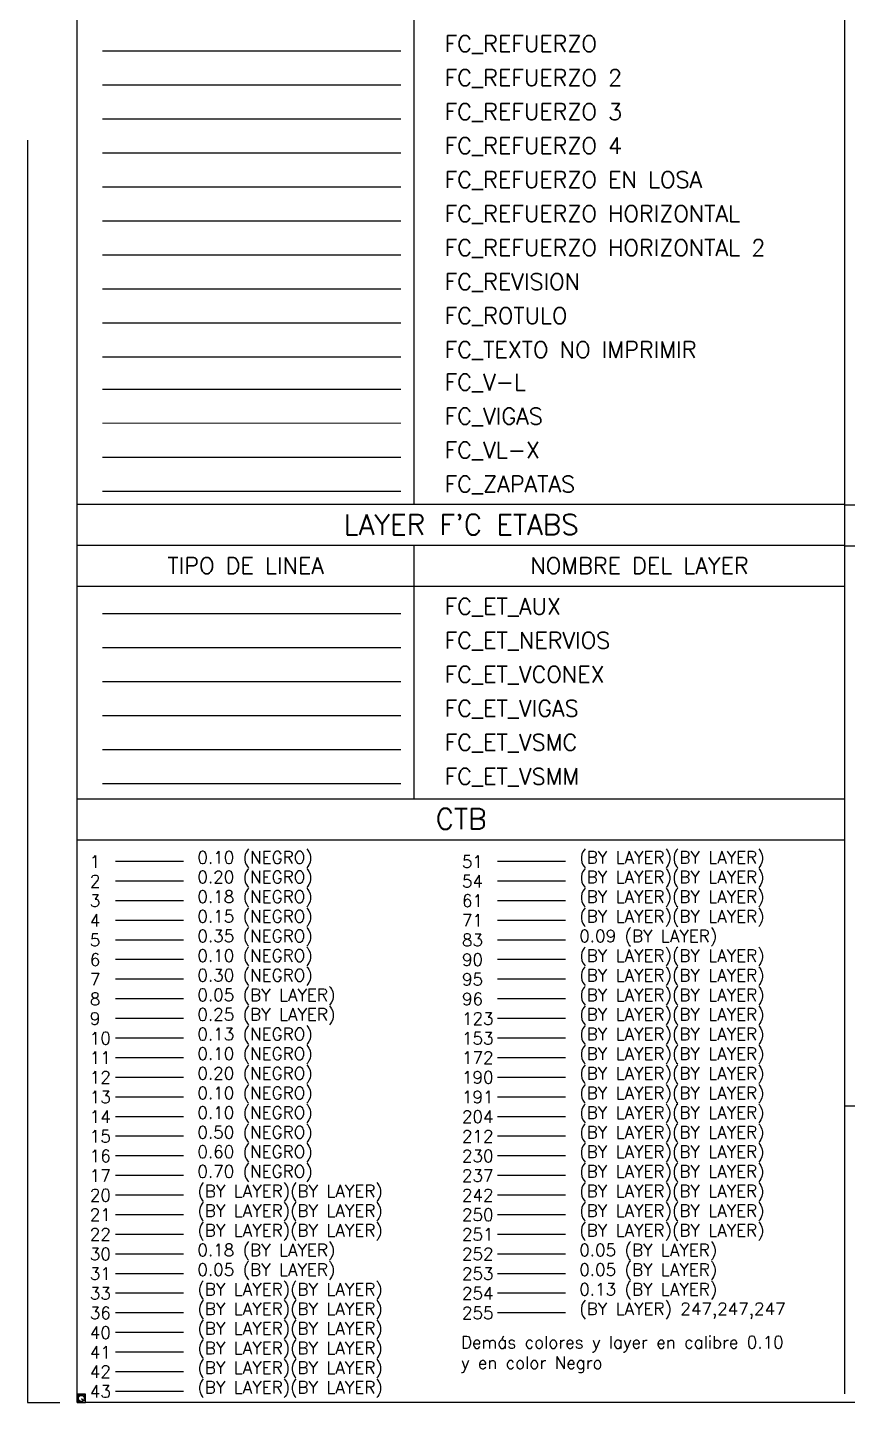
# Model space of a CAD drawing. Header units: millimetres. Extents: x -99999999 to 100000000, y -41 to 20.
# Drawn here: x -35.69 to -25.67, y -32.47 to -15.68 of the extents above; entities that cross this region are included whole.
import ezdxf
from ezdxf import colors
from ezdxf.entities.mleader import LeaderData, LeaderLine
from ezdxf.math import Vec2, Vec3

# ---------------------------------------------------------------- set-up
doc = ezdxf.new("R2010")
doc.units = ezdxf.units.MM
doc.header["$LTSCALE"] = 0.01
doc.header["$PDMODE"] = 3
for name, color, linetype in [('FC_BORDES', 4, 'Continuous'), ('FC_COTAS', 1, 'Continuous'), ('FC_COTAS EJES', 1, 'Continuous'), ('FC_ET_AUX', 5, 'Continuous'), ('FC_ET_NERVIOS', 1, 'Continuous'), ('FC_ET_VCONEX', 1, 'Continuous'), ('FC_ET_VIGAS', 140, 'Continuous'), ('FC_ET_VSMC', 6, 'Continuous'), ('FC_ET_VSMM', 3, 'Continuous'), ('FC_R-140', 2, 'Continuous'), ('FC_R-80', 11, 'Continuous'), ('FC_REFUERZO', 5, 'Continuous'), ('FC_REFUERZO 2', 1, 'Continuous'), ('FC_REFUERZO 3', 3, 'Continuous'), ('FC_REFUERZO HORIZONTAL', 2, 'Continuous'), ('FC_REVISION', 32, 'Continuous'), ('FC_ROTULO', 5, 'Continuous'), ('FC_V-L', 140, 'Continuous'), ('FC_VL-X', 232, 'Continuous'), ('FC_ZAPATAS', 3, 'Continuous')]:
    doc.layers.add(name, color=color, linetype=linetype)
for name, color, linetype, true_color in [('FC_REFUERZO 4', 30, 'Continuous', 0xff7f00), ('FC_REFUERZO EN LOSA', 30, 'Continuous', 0xff7f00), ('FC_REFUERZO HORIZONTAL 2', 30, 'Continuous', 0xff7f00)]:
    doc.layers.add(name, color=color, linetype=linetype, true_color=true_color)
doc.layers.add('FC_TEXTO NO IMPRIMIR', color=252, linetype='Continuous', plot=False)
doc.layers.add('FC_VIGAS', color=2, linetype='Continuous', lineweight=0)
doc.styles.add('FC_TEXT1', font='romans.shx')
doc.dimstyles.new('FC_COTAS', dxfattribs={"dimtxt": 0.0015, "dimasz": 0.001, "dimexe": 0, "dimexo": 0, "dimgap": 0.001, "dimtad": 1, "dimtih": 1, "dimtoh": 1, "dimzin": 0, "dimdsep": 46, "dimtxsty": 'FC_TEXT1', "dimblk": 'DOT', "dimcen": 0.09, "dimclrd": 256, "dimclre": 256, "dimclrt": 256, "dimadec": 0, "dimazin": 0, "dimtfac": 1, "dimtix": 1, "dimtmove": 2, "dimatfit": 3, "dimfxl": 1.002, "dimtolj": 1, "dimtzin": 0, "dimlwd": -1, "dimarcsym": 0})
doc.dimstyles.new('FC_COTAS EJES', dxfattribs={"dimtxt": 0.002, "dimasz": 0.0015, "dimexe": 0, "dimexo": 0, "dimgap": 0.001, "dimtad": 1, "dimtih": 1, "dimtoh": 1, "dimzin": 0, "dimdsep": 46, "dimtxsty": 'FC_TEXT1', "dimblk": 'DOT', "dimcen": 0.09, "dimclrd": 256, "dimclre": 256, "dimclrt": 256, "dimadec": 0, "dimazin": 0, "dimtfac": 1, "dimtix": 1, "dimtmove": 2, "dimatfit": 3, "dimfxl": 1.002, "dimtolj": 1, "dimtzin": 0, "dimlwd": -1, "dimarcsym": 0})
doc.dimstyles.new('FC_COTAS$7', dxfattribs={"dimtxt": 0.002, "dimasz": 0.002, "dimexe": 0, "dimexo": 0, "dimgap": 0.000375, "dimtad": 2, "dimtih": 1, "dimtoh": 1, "dimzin": 0, "dimdsep": 46, "dimtxsty": 'FC_TEXT1', "dimblk": 'DOT', "dimcen": 0.09, "dimclrd": 256, "dimclre": 256, "dimclrt": 11, "dimadec": 0, "dimazin": 0, "dimtfac": 1, "dimtix": 1, "dimtmove": 2, "dimatfit": 3, "dimfxl": 1.002, "dimtolj": 1, "dimtzin": 0, "dimlwd": -1, "dimarcsym": 0})

# ---------------------------------------------------------------- blocks, each defined once
blk = doc.blocks.new('_Dot')
at = {"color": 0, "linetype": 'ByBlock', "lineweight": -2}
blk.add_line((-0.5, 0), (-1, 0), dxfattribs=at)
at = {"color": 0, "linetype": 'ByBlock', "const_width": 0.5}
blk.add_lwpolyline([(-0.25, 0, 1), (0.25, 0, 1)], format="xyb", close=True, dxfattribs=at)
blk = doc.blocks.new('*D289')
at = {"layer": 'Defpoints', "color": 0, "transparency": 16777216}
for p in [(-35.031, -32.418), (-35.002, -32.443)]:
    blk.add_point(p, dxfattribs=at)
at = {"layer": 'FC_COTAS', "transparency": 16777216}
for p, q in [((-35.031, -32.418), (-35.002, -32.443)), ((-35, -32.445), (-35.002, -32.443)), ((-34.999, -32.445), (-35, -32.445))]:
    blk.add_line(p, q, dxfattribs=at)
at = {"layer": 'FC_COTAS', "transparency": 16777216, "xscale": 0.001, "yscale": 0.001, "zscale": 0.001, "rotation": 138.6449453564217}
blk.add_blockref('_Dot', (-35.002, -32.443), dxfattribs=at)
at = {"layer": 'FC_COTAS', "transparency": 16777216, "insert": (-34.995, -32.445), "char_height": 0.0015, "attachment_point": 5, "style": 'FC_TEXT1'}
blk.add_mtext('\\A1;R0.04', dxfattribs=at)
blk = doc.blocks.new('*D287')
at = {"layer": 'Defpoints', "color": 0, "transparency": 16777216}
for p in [(-35.031, -32.38), (-35.074, -32.455), (-35.031, -32.455)]:
    blk.add_point(p, dxfattribs=at)
at = {"layer": 'FC_COTAS', "lineweight": -2, "transparency": 16777216}
for p, q in [((-35.031, -32.38), (-35.074, -32.38)), ((-35.031, -32.455), (-35.074, -32.455))]:
    blk.add_line(p, q, dxfattribs=at)
at = {"layer": 'FC_COTAS', "transparency": 16777216}
for p, q in [((-35.074, -32.381), (-35.074, -32.416)), ((-35.074, -32.454), (-35.074, -32.42))]:
    blk.add_line(p, q, dxfattribs=at)
at = {"layer": 'FC_COTAS', "transparency": 16777216, "xscale": 0.001, "yscale": 0.001, "zscale": 0.001}
for p, rotation in [((-35.074, -32.38), 90), ((-35.074, -32.455), 270)]:
    blk.add_blockref('_Dot', p, dxfattribs=dict(at, rotation=rotation))
at = {"layer": 'FC_COTAS', "transparency": 16777216, "insert": (-35.074, -32.418), "char_height": 0.0015, "attachment_point": 5, "style": 'FC_TEXT1'}
blk.add_mtext('\\A1;0.08', dxfattribs=at)
blk = doc.blocks.new('*D288')
at = {"layer": 'Defpoints', "color": 0, "transparency": 16777216}
for p in [(-35.068, -32.376), (-35.068, -32.418), (-34.993, -32.418)]:
    blk.add_point(p, dxfattribs=at)
at = {"layer": 'FC_COTAS EJES', "lineweight": -2, "transparency": 16777216}
for p, q in [((-35.068, -32.418), (-35.068, -32.376)), ((-34.993, -32.418), (-34.993, -32.376))]:
    blk.add_line(p, q, dxfattribs=at)
at = {"layer": 'FC_COTAS EJES', "transparency": 16777216}
blk.add_line((-34.995, -32.376), (-35.067, -32.376), dxfattribs=at)
at = {"layer": 'FC_COTAS EJES', "transparency": 16777216, "xscale": 0.0015, "yscale": 0.0015, "zscale": 0.0015, "rotation": 180}
blk.add_blockref('_Dot', (-35.068, -32.376), dxfattribs=at)
at = {"layer": 'FC_COTAS EJES', "transparency": 16777216, "xscale": 0.0015, "yscale": 0.0015, "zscale": 0.0015}
blk.add_blockref('_Dot', (-34.993, -32.376), dxfattribs=at)
at = {"layer": 'FC_COTAS EJES', "transparency": 16777216, "insert": (-35.031, -32.374), "char_height": 0.002, "attachment_point": 5, "style": 'FC_TEXT1'}
blk.add_mtext('\\A1;0.08', dxfattribs=at)

msp = doc.modelspace()

# ---------------------------------------------------------------- linework, layer by layer
at = {"color": 1, "ltscale": 1.5}
msp.add_lwpolyline([(-33.783, -25.863), (-34.613, -25.863)], dxfattribs=at)
at = {"color": 51, "ltscale": 1.5}
msp.add_lwpolyline([(-29.119, -25.863), (-29.948, -25.863)], dxfattribs=at)
at = {"color": 2, "ltscale": 1.5}
msp.add_lwpolyline([(-33.783, -26.103), (-34.613, -26.103)], dxfattribs=at)
at = {"color": 54, "ltscale": 1.5}
msp.add_lwpolyline([(-29.119, -26.103), (-29.948, -26.103)], dxfattribs=at)
at = {"color": 3, "ltscale": 1.5}
msp.add_lwpolyline([(-33.783, -26.342), (-34.613, -26.342)], dxfattribs=at)
at = {"color": 61, "ltscale": 1.5}
msp.add_lwpolyline([(-29.119, -26.342), (-29.948, -26.342)], dxfattribs=at)
at = {"color": 4, "ltscale": 1.5}
msp.add_lwpolyline([(-33.783, -26.582), (-34.613, -26.582)], dxfattribs=at)
at = {"color": 71, "ltscale": 1.5}
msp.add_lwpolyline([(-29.119, -26.582), (-29.948, -26.582)], dxfattribs=at)
at = {"color": 5, "ltscale": 1.5}
msp.add_lwpolyline([(-33.783, -26.822), (-34.613, -26.822)], dxfattribs=at)
at = {"color": 83, "ltscale": 1.5}
msp.add_lwpolyline([(-29.119, -26.822), (-29.948, -26.822)], dxfattribs=at)
at = {"color": 6, "ltscale": 1.5}
msp.add_lwpolyline([(-33.783, -27.061), (-34.613, -27.061)], dxfattribs=at)
at = {"color": 90, "ltscale": 1.5}
msp.add_lwpolyline([(-29.119, -27.061), (-29.948, -27.061)], dxfattribs=at)
at = {"color": 7, "ltscale": 1.5}
msp.add_lwpolyline([(-33.783, -27.301), (-34.613, -27.301)], dxfattribs=at)
at = {"color": 95, "ltscale": 1.5}
msp.add_lwpolyline([(-29.119, -27.301), (-29.948, -27.301)], dxfattribs=at)
at = {"color": 8, "ltscale": 1.5}
msp.add_lwpolyline([(-33.783, -27.541), (-34.613, -27.541)], dxfattribs=at)
at = {"color": 96, "ltscale": 1.5}
msp.add_lwpolyline([(-29.119, -27.541), (-29.948, -27.541)], dxfattribs=at)
at = {"color": 9, "ltscale": 1.5}
msp.add_lwpolyline([(-33.783, -27.78), (-34.613, -27.78)], dxfattribs=at)
at = {"color": 123, "ltscale": 1.5}
msp.add_lwpolyline([(-29.119, -27.78), (-29.948, -27.78)], dxfattribs=at)
at = {"color": 10, "ltscale": 1.5}
msp.add_lwpolyline([(-33.783, -28.02), (-34.613, -28.02)], dxfattribs=at)
at = {"color": 153, "ltscale": 1.5}
msp.add_lwpolyline([(-29.119, -28.02), (-29.948, -28.02)], dxfattribs=at)
at = {"color": 11, "ltscale": 1.5}
msp.add_lwpolyline([(-33.783, -28.259), (-34.613, -28.259)], dxfattribs=at)
at = {"color": 172, "ltscale": 1.5}
msp.add_lwpolyline([(-29.119, -28.259), (-29.948, -28.259)], dxfattribs=at)
at = {"color": 12, "ltscale": 1.5}
msp.add_lwpolyline([(-33.783, -28.499), (-34.613, -28.499)], dxfattribs=at)
at = {"color": 190, "ltscale": 1.5}
msp.add_lwpolyline([(-29.119, -28.499), (-29.948, -28.499)], dxfattribs=at)
at = {"color": 13, "ltscale": 1.5}
msp.add_lwpolyline([(-33.783, -28.739), (-34.613, -28.739)], dxfattribs=at)
at = {"color": 191, "ltscale": 1.5}
msp.add_lwpolyline([(-29.119, -28.739), (-29.948, -28.739)], dxfattribs=at)
at = {"color": 14, "ltscale": 1.5}
msp.add_lwpolyline([(-33.783, -28.978), (-34.613, -28.978)], dxfattribs=at)
at = {"color": 204, "ltscale": 1.5}
msp.add_lwpolyline([(-29.119, -28.978), (-29.948, -28.978)], dxfattribs=at)
at = {"color": 15, "ltscale": 1.5}
msp.add_lwpolyline([(-33.783, -29.218), (-34.613, -29.218)], dxfattribs=at)
at = {"color": 212, "ltscale": 1.5}
msp.add_lwpolyline([(-29.119, -29.218), (-29.948, -29.218)], dxfattribs=at)
at = {"color": 16, "ltscale": 1.5}
msp.add_lwpolyline([(-33.783, -29.457), (-34.613, -29.457)], dxfattribs=at)
at = {"color": 230, "ltscale": 1.5}
msp.add_lwpolyline([(-29.119, -29.457), (-29.948, -29.457)], dxfattribs=at)
at = {"color": 17, "ltscale": 1.5}
msp.add_lwpolyline([(-33.783, -29.697), (-34.613, -29.697)], dxfattribs=at)
at = {"color": 237, "ltscale": 1.5}
msp.add_lwpolyline([(-29.119, -29.697), (-29.948, -29.697)], dxfattribs=at)
at = {"color": 20, "ltscale": 1.5}
msp.add_lwpolyline([(-33.783, -29.937), (-34.613, -29.937)], dxfattribs=at)
at = {"color": 242, "ltscale": 1.5}
msp.add_lwpolyline([(-29.119, -29.937), (-29.948, -29.937)], dxfattribs=at)
at = {"color": 21, "ltscale": 1.5}
msp.add_lwpolyline([(-33.783, -30.176), (-34.613, -30.176)], dxfattribs=at)
at = {"color": 250, "ltscale": 1.5}
msp.add_lwpolyline([(-29.119, -30.176), (-29.948, -30.176)], dxfattribs=at)
at = {"color": 22, "ltscale": 1.5}
msp.add_lwpolyline([(-33.783, -30.416), (-34.613, -30.416)], dxfattribs=at)
at = {"color": 251, "ltscale": 1.5}
msp.add_lwpolyline([(-29.119, -30.416), (-29.948, -30.416)], dxfattribs=at)
at = {"color": 30, "ltscale": 1.5}
msp.add_lwpolyline([(-33.783, -30.656), (-34.613, -30.656)], dxfattribs=at)
at = {"color": 252, "ltscale": 1.5}
msp.add_lwpolyline([(-29.119, -30.656), (-29.948, -30.656)], dxfattribs=at)
at = {"color": 31, "ltscale": 1.5}
msp.add_lwpolyline([(-33.783, -30.895), (-34.613, -30.895)], dxfattribs=at)
at = {"color": 253, "ltscale": 1.5}
msp.add_lwpolyline([(-29.119, -30.895), (-29.948, -30.895)], dxfattribs=at)
at = {"color": 33, "ltscale": 1.5}
msp.add_lwpolyline([(-33.783, -31.135), (-34.613, -31.135)], dxfattribs=at)
at = {"color": 254, "ltscale": 1.5}
msp.add_lwpolyline([(-29.119, -31.135), (-29.948, -31.135)], dxfattribs=at)
at = {"color": 36, "ltscale": 1.5}
msp.add_lwpolyline([(-33.783, -31.374), (-34.613, -31.374)], dxfattribs=at)
at = {"color": 7, "ltscale": 1.5, "true_color": 0xf0f0f0}
msp.add_lwpolyline([(-29.119, -31.374), (-29.948, -31.374)], dxfattribs=at)
at = {"color": 40, "ltscale": 1.5}
msp.add_lwpolyline([(-33.783, -31.614), (-34.613, -31.614)], dxfattribs=at)
at = {"color": 41, "ltscale": 1.5}
msp.add_lwpolyline([(-33.783, -31.854), (-34.613, -31.854)], dxfattribs=at)
at = {"color": 42, "ltscale": 1.5}
msp.add_lwpolyline([(-33.783, -32.093), (-34.613, -32.093)], dxfattribs=at)
msp.add_lwpolyline([(-35.081, -32.468), (-34.981, -32.468), (-34.981, -32.368), (-35.081, -32.368)], close=True)
at = {"color": 43, "ltscale": 1.5}
msp.add_lwpolyline([(-33.783, -32.333), (-34.613, -32.333)], dxfattribs=at)
msp.add_circle((-35.031, -32.418), 0.0375)
at = {"layer": 'FC_BORDES', "ltscale": 1.5}
msp.add_lwpolyline([(-35.081, 10.729), (-14.944, 10.729), (-14.944, -32.468), (-35.081, -32.468)], close=True, dxfattribs=at)
for points in [[(-25.705, -32.361), (-25.705, 9.936)], [(-30.966, -21.499), (-30.966, 9.329)], [(-35.081, -21.499), (-25.705, -21.499)], [(-25.705, -21.509), (-14.944, -21.509)], [(-35.081, -21.999), (-25.705, -21.999)], [(-30.966, -25.098), (-30.966, -21.999)], [(-25.705, -22.009), (-14.944, -22.009)], [(-35.081, -22.499), (-25.705, -22.499)], [(-35.081, -25.098), (-25.705, -25.098)], [(-35.081, -25.598), (-25.705, -25.598)], [(-25.705, -28.846), (-14.944, -28.846)]]:
    msp.add_lwpolyline(points, dxfattribs=at)
at = {"layer": 'FC_ET_AUX'}
msp.add_lwpolyline([(-34.773, -22.836), (-31.13, -22.836)], dxfattribs=at)
at = {"layer": 'FC_ET_NERVIOS'}
msp.add_lwpolyline([(-34.773, -23.251), (-31.13, -23.251)], dxfattribs=at)
at = {"layer": 'FC_ET_VCONEX'}
msp.add_lwpolyline([(-34.773, -23.666), (-31.13, -23.666)], dxfattribs=at)
at = {"layer": 'FC_ET_VIGAS'}
msp.add_lwpolyline([(-34.773, -24.081), (-31.13, -24.081)], dxfattribs=at)
at = {"layer": 'FC_ET_VSMC'}
msp.add_lwpolyline([(-34.773, -24.496), (-31.13, -24.496)], dxfattribs=at)
at = {"layer": 'FC_ET_VSMM'}
msp.add_lwpolyline([(-34.773, -24.911), (-31.13, -24.911)], dxfattribs=at)
at = {"layer": 'FC_REFUERZO'}
msp.add_lwpolyline([(-34.773, -15.965), (-31.13, -15.965)], dxfattribs=at)
at = {"layer": 'FC_REFUERZO 2'}
msp.add_lwpolyline([(-34.773, -16.38), (-31.13, -16.38)], dxfattribs=at)
at = {"layer": 'FC_REFUERZO 3'}
msp.add_lwpolyline([(-34.773, -16.795), (-31.13, -16.795)], dxfattribs=at)
at = {"layer": 'FC_REFUERZO 4'}
msp.add_lwpolyline([(-34.773, -17.21), (-31.13, -17.21)], dxfattribs=at)
at = {"layer": 'FC_REFUERZO EN LOSA'}
msp.add_lwpolyline([(-34.773, -17.625), (-31.13, -17.625)], dxfattribs=at)
at = {"layer": 'FC_REFUERZO HORIZONTAL'}
msp.add_lwpolyline([(-34.773, -18.04), (-31.13, -18.04)], dxfattribs=at)
at = {"layer": 'FC_REFUERZO HORIZONTAL 2', "ltscale": 0.6}
msp.add_lwpolyline([(-34.773, -18.455), (-31.13, -18.455)], dxfattribs=at)
at = {"layer": 'FC_REVISION'}
msp.add_lwpolyline([(-34.773, -18.87), (-31.13, -18.87)], dxfattribs=at)
at = {"layer": 'FC_ROTULO'}
msp.add_lwpolyline([(-34.773, -19.285), (-31.13, -19.285)], dxfattribs=at)
at = {"layer": 'FC_TEXTO NO IMPRIMIR'}
for points in [[(-35.689, -17.057), (-35.689, -32.468), (-35.295, -32.468)], [(-34.773, -19.7), (-31.13, -19.7)]]:
    msp.add_lwpolyline(points, dxfattribs=at)
at = {"layer": 'FC_V-L'}
msp.add_lwpolyline([(-34.773, -20.097), (-31.13, -20.097)], dxfattribs=at)
at = {"layer": 'FC_VIGAS'}
msp.add_lwpolyline([(-34.773, -20.512), (-31.13, -20.512)], dxfattribs=at)
at = {"layer": 'FC_VL-X'}
msp.add_lwpolyline([(-34.773, -20.927), (-31.13, -20.927)], dxfattribs=at)
at = {"layer": 'FC_ZAPATAS'}
msp.add_lwpolyline([(-34.773, -21.342), (-31.13, -21.342)], dxfattribs=at)

# ---------------------------------------------------------------- texts
at = {"layer": 'FC_COTAS', "color": 11, "insert": (-34.987, -32.417), "char_height": 0.002, "attachment_point": 7, "style": 'FC_TEXT1'}
msp.add_mtext('A', dxfattribs=at)
at = {"layer": 'FC_R-140', "char_height": 0.25, "attachment_point": 5, "style": 'FC_TEXT1'}
for s, insert in [("LAYER F'C ETABS", (-30.393, -21.749)), ('CTB', (-30.393, -25.342))]:
    msp.add_mtext(s, dxfattribs=dict(at, insert=insert))
at = {"layer": 'FC_R-80', "style": 'FC_TEXT1'}
for s, insert, char_height, attachment_point in [('FC_REFUERZO', (-30.595, -15.997), 0.2, 7), ('FC_REFUERZO 2', (-30.595, -16.412), 0.2, 7), ('FC_REFUERZO 3', (-30.595, -16.827), 0.2, 7), ('FC_REFUERZO 4', (-30.595, -17.242), 0.2, 7), ('FC_REFUERZO EN LOSA', (-30.595, -17.657), 0.2, 7), ('FC_REFUERZO HORIZONTAL', (-30.595, -18.072), 0.2, 7), ('FC_REFUERZO HORIZONTAL 2', (-30.595, -18.487), 0.2, 7), ('FC_REVISION', (-30.595, -18.902), 0.2, 7), ('FC_ROTULO', (-30.595, -19.317), 0.2, 7), ('FC_TEXTO NO IMPRIMIR', (-30.595, -19.732), 0.2, 7), ('FC_V-L', (-30.595, -20.129), 0.2, 7), ('FC_VIGAS', (-30.595, -20.544), 0.2, 7), ('FC_VL-X', (-30.595, -20.959), 0.2, 7), ('FC_ZAPATAS', (-30.595, -21.374), 0.2, 7), ('TIPO DE LINEA', (-33.024, -22.249), 0.2, 5), ('NOMBRE DEL LAYER', (-28.214, -22.249), 0.2, 5), ('FC_ET_AUX', (-30.595, -22.867), 0.2, 7), ('FC_ET_NERVIOS', (-30.595, -23.282), 0.2, 7), ('FC_ET_VCONEX', (-30.595, -23.697), 0.2, 7), ('FC_ET_VIGAS', (-30.595, -24.112), 0.2, 7), ('FC_ET_VSMC', (-30.595, -24.527), 0.2, 7), ('FC_ET_VSMM', (-30.595, -24.943), 0.2, 7), ('1', (-34.928, -25.938), 0.15, 7), ('0.10 (NEGRO)', (-33.614, -25.938), 0.15, 7), ('51', (-30.383, -25.938), 0.15, 7), ('(BY LAYER)(BY LAYER)', (-28.95, -25.938), 0.15, 7), ('0.20 (NEGRO)', (-33.614, -26.178), 0.15, 7), ('(BY LAYER)(BY LAYER)', (-28.95, -26.178), 0.15, 7), ('2', (-34.928, -26.178), 0.15, 7), ('0.18 (NEGRO)', (-33.614, -26.417), 0.15, 7), ('54', (-30.383, -26.178), 0.15, 7), ('(BY LAYER)(BY LAYER)', (-28.95, -26.417), 0.15, 7), ('3', (-34.928, -26.417), 0.15, 7), ('61', (-30.383, -26.417), 0.15, 7), ('4', (-34.928, -26.657), 0.15, 7), ('0.15 (NEGRO)', (-33.614, -26.657), 0.15, 7), ('71', (-30.383, -26.657), 0.15, 7), ('(BY LAYER)(BY LAYER)', (-28.95, -26.657), 0.15, 7), ('0.35 (NEGRO)', (-33.614, -26.897), 0.15, 7), ('0.09 (BY LAYER)', (-28.95, -26.897), 0.15, 7), ('5', (-34.928, -26.897), 0.15, 7), ('83', (-30.383, -26.897), 0.15, 7), ('6', (-34.928, -27.136), 0.15, 7), ('0.10 (NEGRO)', (-33.614, -27.136), 0.15, 7), ('90', (-30.383, -27.136), 0.15, 7), ('(BY LAYER)(BY LAYER)', (-28.95, -27.136), 0.15, 7), ('0.30 (NEGRO)', (-33.614, -27.376), 0.15, 7), ('(BY LAYER)(BY LAYER)', (-28.95, -27.376), 0.15, 7), ('7', (-34.928, -27.376), 0.15, 7), ('95', (-30.383, -27.376), 0.15, 7), ('8', (-34.928, -27.616), 0.15, 7), ('0.05 (BY LAYER)', (-33.614, -27.616), 0.15, 7), ('96', (-30.383, -27.616), 0.15, 7), ('(BY LAYER)(BY LAYER)', (-28.95, -27.616), 0.15, 7), ('0.25 (BY LAYER)', (-33.614, -27.855), 0.15, 7), ('(BY LAYER)(BY LAYER)', (-28.95, -27.855), 0.15, 7), ('9', (-34.928, -27.855), 0.15, 7), ('0.13 (NEGRO)', (-33.614, -28.095), 0.15, 7), ('123', (-30.383, -27.855), 0.15, 7), ('(BY LAYER)(BY LAYER)', (-28.95, -28.095), 0.15, 7), ('10', (-34.928, -28.095), 0.15, 7), ('153', (-30.383, -28.095), 0.15, 7), ('11', (-34.928, -28.334), 0.15, 7), ('0.10 (NEGRO)', (-33.614, -28.334), 0.15, 7), ('172', (-30.383, -28.334), 0.15, 7), ('(BY LAYER)(BY LAYER)', (-28.95, -28.334), 0.15, 7), ('0.20 (NEGRO)', (-33.614, -28.574), 0.15, 7), ('(BY LAYER)(BY LAYER)', (-28.95, -28.574), 0.15, 7), ('12', (-34.928, -28.574), 0.15, 7), ('190', (-30.383, -28.574), 0.15, 7), ('13', (-34.928, -28.814), 0.15, 7), ('0.10 (NEGRO)', (-33.614, -28.814), 0.15, 7), ('191', (-30.383, -28.814), 0.15, 7), ('(BY LAYER)(BY LAYER)', (-28.95, -28.814), 0.15, 7), ('0.10 (NEGRO)', (-33.614, -29.053), 0.15, 7), ('(BY LAYER)(BY LAYER)', (-28.95, -29.053), 0.15, 7), ('14', (-34.928, -29.053), 0.15, 7), ('204', (-30.383, -29.053), 0.15, 7), ('15', (-34.928, -29.293), 0.15, 7), ('0.50 (NEGRO)', (-33.614, -29.293), 0.15, 7), ('212', (-30.383, -29.293), 0.15, 7), ('(BY LAYER)(BY LAYER)', (-28.95, -29.293), 0.15, 7), ('0.60 (NEGRO)', (-33.614, -29.532), 0.15, 7), ('(BY LAYER)(BY LAYER)', (-28.95, -29.532), 0.15, 7), ('16', (-34.928, -29.532), 0.15, 7), ('0.70 (NEGRO)', (-33.614, -29.772), 0.15, 7), ('230', (-30.383, -29.532), 0.15, 7), ('(BY LAYER)(BY LAYER)', (-28.95, -29.772), 0.15, 7), ('17', (-34.928, -29.772), 0.15, 7), ('237', (-30.383, -29.772), 0.15, 7), ('20', (-34.928, -30.012), 0.15, 7), ('(BY LAYER)(BY LAYER)', (-33.614, -30.012), 0.15, 7), ('242', (-30.383, -30.012), 0.15, 7), ('(BY LAYER)(BY LAYER)', (-28.95, -30.012), 0.15, 7), ('(BY LAYER)(BY LAYER)', (-33.614, -30.251), 0.15, 7), ('(BY LAYER)(BY LAYER)', (-28.95, -30.251), 0.15, 7), ('21', (-34.928, -30.251), 0.15, 7), ('250', (-30.383, -30.251), 0.15, 7), ('22', (-34.928, -30.491), 0.15, 7), ('(BY LAYER)(BY LAYER)', (-33.614, -30.491), 0.15, 7), ('251', (-30.383, -30.491), 0.15, 7), ('(BY LAYER)(BY LAYER)', (-28.95, -30.491), 0.15, 7), ('0.18 (BY LAYER)', (-33.614, -30.731), 0.15, 7), ('0.05 (BY LAYER)', (-28.95, -30.731), 0.15, 7), ('30', (-34.928, -30.731), 0.15, 7), ('252', (-30.383, -30.731), 0.15, 7), ('31', (-34.928, -30.97), 0.15, 7), ('0.05 (BY LAYER)', (-33.614, -30.97), 0.15, 7), ('253', (-30.383, -30.97), 0.15, 7), ('0.05 (BY LAYER)', (-28.95, -30.97), 0.15, 7), ('(BY LAYER)(BY LAYER)', (-33.614, -31.21), 0.15, 7), ('0.13 (BY LAYER)', (-28.95, -31.21), 0.15, 7), ('33', (-34.928, -31.21), 0.15, 7), ('(BY LAYER)(BY LAYER)', (-33.614, -31.449), 0.15, 7), ('254', (-30.383, -31.21), 0.15, 7), ('(BY LAYER) 247,247,247', (-28.95, -31.449), 0.15, 7), ('36', (-34.928, -31.449), 0.15, 7), ('255', (-30.383, -31.449), 0.15, 7), ('40', (-34.928, -31.689), 0.15, 7), ('(BY LAYER)(BY LAYER)', (-33.614, -31.689), 0.15, 7), ('(BY LAYER)(BY LAYER)', (-33.614, -31.929), 0.15, 7), ('Demás colores y layer en calibre 0.10\\Py en color Negro', (-30.395, -32.107), 0.15, 7), ('41', (-34.928, -31.929), 0.15, 7), ('42', (-34.928, -32.168), 0.15, 7), ('(BY LAYER)(BY LAYER)', (-33.614, -32.168), 0.15, 7), ('(BY LAYER)(BY LAYER)', (-33.614, -32.408), 0.15, 7), ('43', (-34.928, -32.408), 0.15, 7)]:
    msp.add_mtext(s, dxfattribs=dict(at, insert=insert, char_height=char_height, attachment_point=attachment_point))

# ---------------------------------------------------------------- dimensions: what is measured, and where the dimension line sits
at = {"layer": 'FC_COTAS'}
dim = msp.add_linear_dim(base=(-35.073684347, -32.455427671), p1=(-35.030617911, -32.380427671), p2=(-35.030617911, -32.455427671), angle=90, dimstyle='FC_COTAS', override={"dimscale": 0, "dimtix": 1, "dimtofl": 1, "dimtmove": 2, "dimatfit": 1}, dxfattribs=at)
dim.commit()
dim.dimension.update_dxf_attribs({"geometry": '*D287', "text_midpoint": (-35.073684347, -32.417927671)})
dim = msp.add_radius_dim(center=(-35.031, -32.418), mpoint=(-35.002, -32.443), dimstyle='FC_COTAS', override={"dimscale": 0, "dimtix": 1, "dimtofl": 1, "dimtmove": 1, "dimatfit": 1}, dxfattribs=at)
dim.commit()
dim.dimension.update_dxf_attribs({"geometry": '*D289', "text_midpoint": (-34.995, -32.445)})
at = {"layer": 'FC_COTAS EJES'}
dim = msp.add_linear_dim(base=(-35.068117911, -32.376484366), p1=(-34.993117911, -32.417927671), p2=(-35.068117911, -32.417927671), dimstyle='FC_COTAS EJES', override={"dimscale": 0, "dimtix": 1, "dimtofl": 1, "dimtmove": 1, "dimatfit": 1}, dxfattribs=at)
dim.commit()
dim.dimension.update_dxf_attribs({"geometry": '*D288', "text_midpoint": (-35.030617911, -32.374484366)})

# ---------------------------------------------------------------- leaders
at = {"layer": 'FC_COTAS', "annotation_type": 0, "has_hookline": 1, "hookline_direction": 0, "text_width": 0.00152}
msp.add_leader([(-34.993, -32.418), (-34.988, -32.418)], dimstyle='FC_COTAS$7', override={"dimscale": 0, "dimgap": 0.0005, "dimtad": 1}, dxfattribs=at)
at = {"layer": 'FC_COTAS'}
ml = msp.add_multileader_mtext('Standard', dxfattribs=at)
ml.set_content('1', color=11, style='FC_TEXT1')
ml.set_leader_properties()
ml.build(insert=Vec2(0, 0))
ml.multileader.update_dxf_attribs({"text_left_attachment_type": 6, "text_right_attachment_type": 6, "dogleg_length": 0.008, "arrow_head_size": 0.002})
ctx = ml.context
ctx.base_point, ctx.char_height, ctx.arrow_head_size, ctx.landing_gap_size, ctx.plane_origin = Vec3(-34.986, -32.44), 0.002, 0.002, 0.001, Vec3(-35, -32.44)
ctx.left_attachment, ctx.right_attachment = 6, 6
notes = []
notes.append((ctx, [(0, (1, 1, 0), (-34.994, -32.44), (1, 0), 0.008, [(0, [(-35, -32.44)], 0, [])])]))
ctx.mtext.insert, ctx.mtext.line_spacing_style, ctx.mtext.flow_direction = Vec3(-34.985, -32.438), 2, 5
for ctx, leaders in notes:
    for number, flags, end, landing, length, lines in leaders:
        leader = LeaderData()
        leader.index, (leader.has_last_leader_line, leader.has_dogleg_vector, leader.attachment_direction) = number, flags
        leader.last_leader_point, leader.dogleg_vector, leader.dogleg_length = Vec3(end), Vec3(landing), length
        for number, points, colour, breaks in lines:
            line = LeaderLine()
            line.index, line.vertices, line.color, line.breaks = number, Vec3.list(points), colors.encode_raw_color(colour), breaks
            leader.lines.append(line)
        ctx.leaders.append(leader)

doc.saveas('drawing.dxf')
